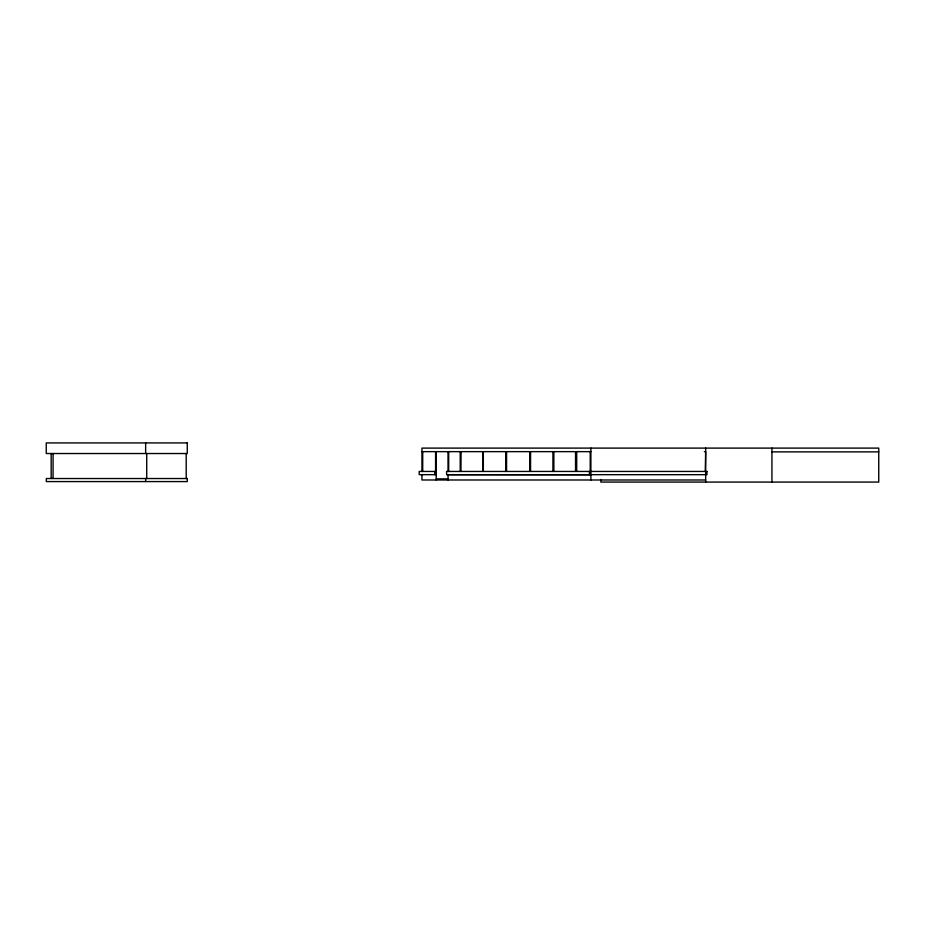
<?xml version="1.0" encoding="UTF-8"?>
<svg xmlns="http://www.w3.org/2000/svg" width="925" height="925" viewBox="0 0 925 925"><rect width="100%" height="100%" fill="white"/><g stroke="black" fill="none" stroke-linecap="round" stroke-linejoin="round"><path stroke-width="1.39" d="M434.773 474.664L434.773 471.449M436.242 479.983L436.242 451.643L421.939 451.643M448.058 479.983L448.082 474.675L590.89 474.756L590.89 448.105M448.047 471.472L448.024 451.643L590.89 451.643M483.336 471.449L483.336 451.643M505.802 471.449L505.802 451.643M506.565 471.449L506.565 451.643M529.782 471.449L529.782 451.643M530.557 471.449L530.557 451.643M576.703 471.449L576.703 451.643M590.89 479.983L590.89 474.756M460.928 471.449L461.089 451.643M704.364 451.643L705.671 451.643L705.278 471.449M771.936 451.874L878.75 451.874M436.242 471.449L419.198 471.449L419.198 474.664L436.242 474.675M436.242 478.884L448.07 478.884M705.671 479.983L421.939 479.983L421.939 474.675M436.242 451.643L448.024 451.666M771.936 448.105L771.936 482.075M705.671 448.105L705.671 482.075M600.834 479.555L600.834 482.075L878.75 482.075L878.75 448.105L421.939 448.105L421.939 471.449M590.219 451.643L590.219 471.449M589.433 471.449L589.433 474.675M575.535 451.643L575.535 471.449M553.855 451.643L553.855 471.449M552.919 451.643L552.919 471.449M482.792 451.643L482.792 471.449M460.211 451.643L460.211 471.449M448.683 451.643L448.683 471.449M435.583 451.643L435.583 471.449M422.713 451.643L422.713 471.449M186.202 453.528L186.202 478.456M146.728 453.528L146.728 478.456M145.641 442.925L145.641 453.528M145.641 478.526L145.641 481.578M53.072 453.528L53.072 478.456M51.176 453.528L51.176 478.456M187.278 442.925L46.25 442.925L46.25 453.528L187.278 453.528L187.278 442.925M706.943 471.449L446.59 471.449L446.613 474.675L706.943 474.675L706.943 471.449M187.278 478.526L46.319 478.526L46.319 481.578L187.278 481.578L187.278 478.526"/></g></svg>
